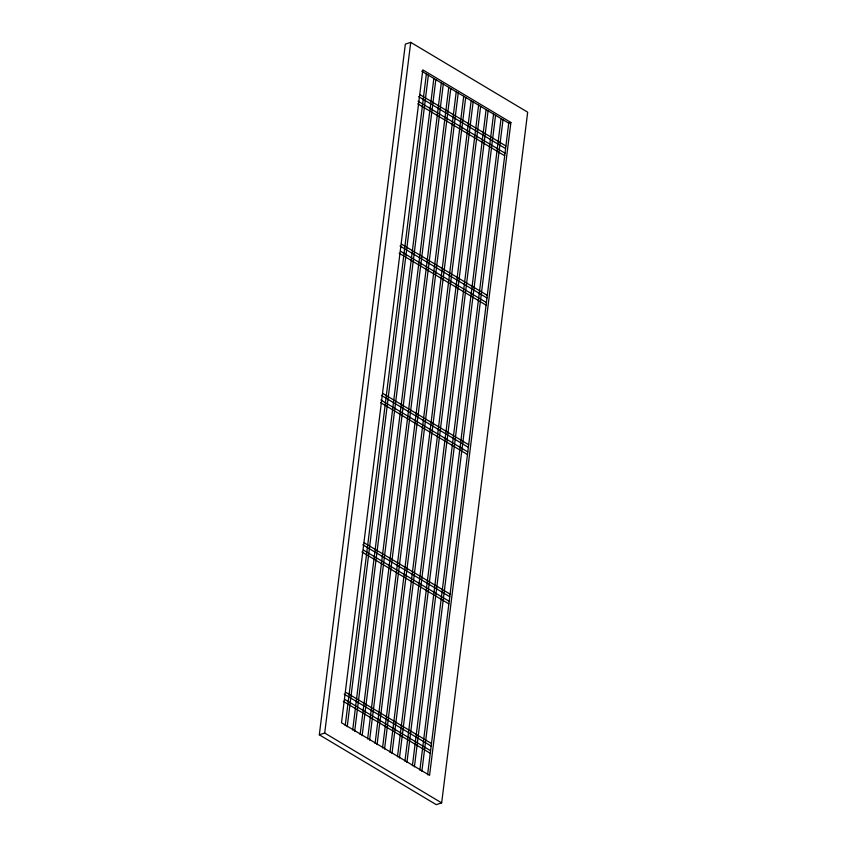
<?xml version="1.0" encoding="UTF-8"?>
<svg xmlns="http://www.w3.org/2000/svg" width="847" height="847" viewBox="0 0 847 847"><rect width="100%" height="100%" fill="white"/><g stroke="black" fill="none" stroke-linecap="round" stroke-linejoin="round"><path stroke-width="1.27" d="M319.319 734.804L405.342 44.118L410.731 42.35L527.681 112.196L441.658 802.882L436.269 804.65L319.319 734.804L324.697 733.036L441.658 802.882M324.697 733.036L410.731 42.35M345.216 725.572L426.38 73.985M347.206 726.768L428.37 75.182M352.68 730.04L433.844 78.443M354.671 731.226L435.834 79.639M360.144 734.497L441.308 82.911M362.145 735.683L443.299 84.097M367.619 738.955L448.772 87.368M369.61 740.14L450.763 88.554M375.083 743.412L456.237 91.825M377.074 744.598L458.227 93.011M382.548 747.869L463.701 96.283M384.538 749.055L465.691 97.469M390.012 752.327L471.165 100.74M392.002 753.512L473.155 101.926M397.476 756.784L478.64 105.197M399.466 757.97L480.63 106.383M404.94 761.241L486.104 109.655M406.931 762.427L488.094 110.841M412.404 765.699L493.568 114.112M414.395 766.884L495.559 115.298M419.868 770.156L501.032 118.569M421.859 771.342L503.023 119.755M427.587 774.761L508.74 123.175L421.785 71.243M510.9 122.476L429.577 775.365L341.489 722.766L422.812 69.867L510.9 122.476L508.475 123.27M420.07 94.726L505.903 145.98M418.619 96.653L505.574 148.585M418.047 101.216L505.013 153.148M417.73 103.821L504.685 155.753M401.467 244.105L487.3 295.359M400.017 246.032L486.972 297.964M400.578 251.273L486.4 302.527M399.117 253.2L486.083 305.132M382.865 393.484L468.687 444.739M381.404 395.411L468.37 447.343M380.843 399.975L467.798 451.906M380.515 402.579L467.47 454.511M364.252 542.863L450.085 594.118M362.802 544.79L449.757 596.722M363.363 550.031L449.196 601.285M361.913 551.958L448.868 603.89M345.65 692.243L431.483 743.497M344.2 694.169L431.155 746.101M344.761 699.41L430.583 750.664M343.3 701.337L430.265 753.269"/></g></svg>
